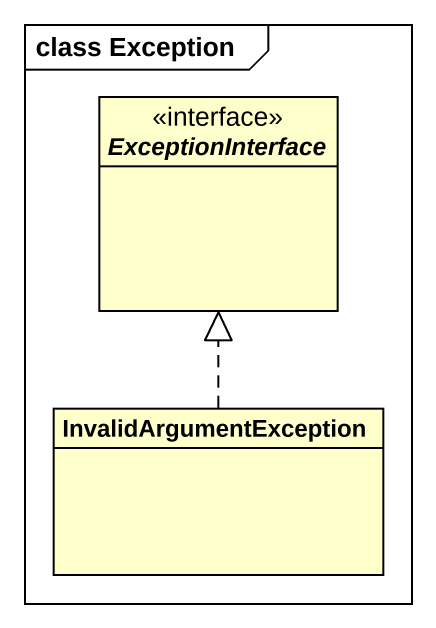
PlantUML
@startuml
mainframe class Exception
hide circle
hide empty members
interface ExceptionInterface <<interface>>
class InvalidArgumentException
InvalidArgumentException .up.|> ExceptionInterface
@enduml
